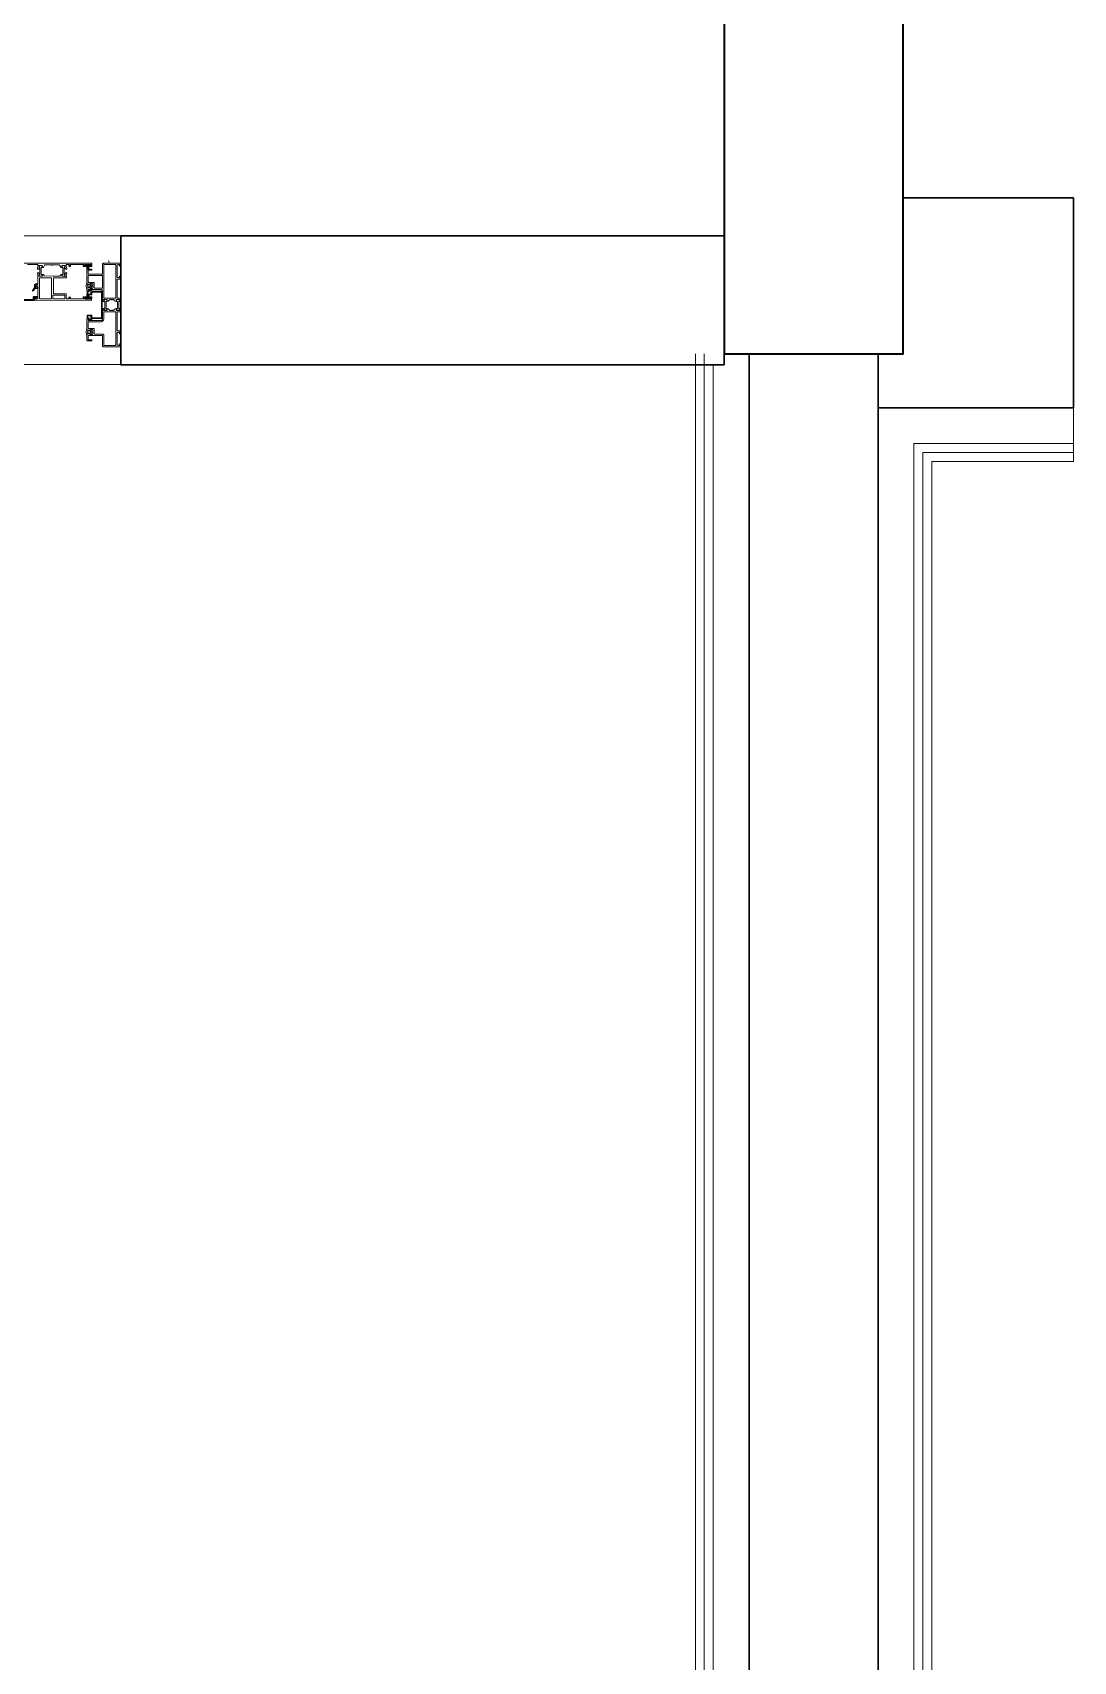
# Model space of a CAD drawing. Header units: centimetres. Extents: x 118932 to 154602, y -32682 to -23521.
# Drawn here: x 128234.3 to 128379.6, y -29769 to -29541.5 of the extents above; entities that cross this region are included whole.
import ezdxf

# ---------------------------------------------------------------- set-up
doc = ezdxf.new("R2010")
doc.units = ezdxf.units.CM
doc.header["$LTSCALE"] = 50
doc.header["$MEASUREMENT"] = 0
for name, color, linetype, lineweight, true_color in [('GEN_01_TA_Kolon', 7, 'Continuous', 35, 0xd05d28), ('GEN_02_TF_Pencere', 7, 'Continuous', 9, 0x6093ac), ('GEN_05_ML_Alçıpan_giydirme', 7, 'Continuous', 18, 0x7ebab5), ('GEN_05_ML_Mermer', 7, 'Continuous', 9, 0x9d8692), ('KALACAK DUVARLAR', 7, 'Continuous', 30, 0x005387), ('ÖRÜLECEK DUVARLAR', 7, 'Continuous', 30, 0xfaca30)]:
    doc.layers.add(name, color=color, linetype=linetype, lineweight=lineweight, true_color=true_color)

# ---------------------------------------------------------------- blocks, each defined once
blk = doc.blocks.new('LEVEL -1_B BLOK_KOLON')
at = {"layer": 'GEN_01_TA_Kolon', "elevation": 0, "flags": 128}
blk.add_lwpolyline([(54222.91, 8002.15), (54197.91, 8002.15), (54197.91, 7905.18), (54222.91, 7905.18), (54222.91, 8002.15), (54197.91, 8002.15), (54197.91, 7905.18), (54222.91, 7905.18)], close=True, dxfattribs=at)
blk.add_lwpolyline([(54222.91, 8002.15), (54197.91, 8002.15), (54197.91, 7905.18), (54222.91, 7905.18), (54222.91, 8002.15), (54197.91, 8002.15), (54197.91, 7905.18), (54222.91, 7905.18)], close=True, dxfattribs=at)
blk = doc.blocks.new('PP_Level-1_Bblok_YeniDuvarlar')
at = {"layer": 'GEN_05_ML_Alçıpan_giydirme', "elevation": 0}
for points in [[(897.54, 597.71), (895.04, 597.71), (895.04, 690.79), (1130.04, 690.79), (1130.04, 1086.2)], [(896.29, 597.71), (896.29, 689.54), (1131.29, 689.54), (1131.29, 1086.2)], [(897.54, 597.71), (897.54, 688.29), (1132.54, 688.29), (1132.54, 1084.66)], [(1170.54, 517.71), (1170.54, 520.21), (1163.04, 520.21), (1163.04, 1071.17), (1182.82, 1071.17), (1182.82, 1078.67)], [(1170.54, 517.71), (1160.54, 517.71), (1160.54, 1073.67), (1182.82, 1073.67)], [(1170.54, 518.96), (1161.79, 518.96), (1161.79, 1072.42), (1182.82, 1072.42)]]:
    blk.add_lwpolyline(points, dxfattribs=at)
blk = doc.blocks.new('KALACAK DUVALAR LEVEL -1 B BLOK')
at = {"layer": 'KALACAK DUVARLAR', "elevation": 0}
blk.add_lwpolyline([(-600.94, 801.94), (-600.94, 809.48), (-597.43, 809.48), (-597.43, 831.28), (-573.66, 831.28), (-573.66, 801.94)], close=True, dxfattribs=at)
at = {"layer": 'KALACAK DUVARLAR', "flags": 128}
blk.add_lwpolyline([(-600.94, 270.98), (-600.94, 269.48), (-600.94, 809.48), (-618.94, 809.48), (-618.94, 406.57), (-853.94, 406.57), (-853.94, 325.09), (-853.94, 320.98), (-840.94, 320.98), (-840.94, 393.57), (-618.94, 393.57), (-618.94, 269.48)], dxfattribs=at)
blk = doc.blocks.new('ÖRÜLECEK DUVAR LEVEL -1 B BLOK')
at = {"layer": 'ÖRÜLECEK DUVARLAR', "elevation": 0}
blk.add_lwpolyline([(-477.42, 406.59), (-393.2, 406.59), (-393.2, 388.59), (-477.42, 388.59)], close=True, dxfattribs=at)
blk = doc.blocks.new('P7_')
at = {"layer": 'GEN_02_TF_Pencere', "linetype": 'Continuous'}
for p, q in [((163478.97, -16166.05, 0), (163478.97, -16166.56, 0)), ((163478.99, -16166.05, 0), (163478.99, -16166.56, 0)), ((163479.01, -16166.05, 0), (163479.01, -16166.56, 0)), ((163479.03, -16166.05, 0), (163479.03, -16166.56, 0)), ((163479.05, -16166.05, 0), (163479.05, -16166.56, 0)), ((163479.07, -16166.05, 0), (163479.07, -16166.56, 0)), ((163479.09, -16166.05, 0), (163479.09, -16166.56, 0)), ((163479.11, -16166.05, 0), (163479.11, -16166.56, 0)), ((163479.13, -16166.05, 0), (163479.13, -16166.56, 0)), ((163479.15, -16166.05, 0), (163479.15, -16166.56, 0)), ((163479.17, -16166.05, 0), (163479.17, -16166.56, 0)), ((163479.19, -16166.05, 0), (163479.19, -16166.56, 0)), ((163479.21, -16166.05, 0), (163479.21, -16166.56, 0)), ((163479.23, -16166.05, 0), (163479.23, -16166.56, 0)), ((163479.25, -16166.05, 0), (163479.25, -16166.56, 0)), ((163479.27, -16166.05, 0), (163479.27, -16166.56, 0)), ((163478.97, -16170.46, 0), (163478.97, -16169.95, 0)), ((163478.99, -16170.46, 0), (163478.99, -16169.95, 0)), ((163479.01, -16170.46, 0), (163479.01, -16169.95, 0)), ((163479.03, -16170.46, 0), (163479.03, -16169.95, 0)), ((163479.05, -16170.46, 0), (163479.05, -16169.95, 0)), ((163479.07, -16170.46, 0), (163479.07, -16169.95, 0)), ((163479.09, -16170.46, 0), (163479.09, -16169.95, 0)), ((163479.11, -16170.46, 0), (163479.11, -16169.95, 0)), ((163479.13, -16170.46, 0), (163479.13, -16169.95, 0)), ((163479.15, -16170.46, 0), (163479.15, -16169.95, 0)), ((163479.17, -16170.46, 0), (163479.17, -16169.95, 0)), ((163479.19, -16170.46, 0), (163479.19, -16169.95, 0)), ((163479.21, -16170.46, 0), (163479.21, -16169.95, 0)), ((163479.23, -16170.46, 0), (163479.23, -16169.95, 0)), ((163479.25, -16170.46, 0), (163479.25, -16169.95, 0)), ((163479.27, -16170.46, 0), (163479.27, -16169.95, 0))]:
    blk.add_line(p, q, dxfattribs=at)
at = {"layer": 'GEN_02_TF_Pencere', "elevation": 0}
for points in [[(163470.7, -16165.85), (163472.12, -16165.85, -0.414214), (163472.15, -16165.88), (163472.15, -16166.15), (163472.08, -16166.41, 0.700075), (163472.18, -16166.49), (163472.2, -16166.48), (163472.37, -16166.3, 0.617785), (163472.36, -16166.24, -0.283333), (163472.33, -16166.22), (163472.28, -16166.04), (163472.28, -16166.02, -0.673162), (163472.33, -16166, 0.202354), (163472.36, -16166.01), (163472.74, -16166.01, -0.415901), (163472.77, -16166.04), (163472.77, -16166.06, -0.137872), (163472.77, -16166.07), (163472.68, -16166.23, 0.585714), (163472.69, -16166.26), (163472.83, -16166.26, 0.30109), (163472.92, -16166.21), (163473.08, -16165.95, -0.261413), (163473.16, -16165.9), (163473.99, -16165.9), (163474.01, -16165.94), (163474.03, -16165.9), (163474.09, -16165.9, 1), (163474.15, -16165.9), (163474.23, -16165.9, 1), (163474.29, -16165.9), (163475.08, -16165.9, -0.261413), (163475.16, -16165.95), (163475.32, -16166.21, 0.261381), (163475.41, -16166.26), (163475.55, -16166.26, 0.585524), (163475.56, -16166.23), (163475.47, -16166.07, -0.137707), (163475.47, -16166.06), (163475.47, -16166.04, -0.414214), (163475.5, -16166.01), (163475.88, -16166.01, 0.202488), (163475.91, -16166, -0.673126), (163475.96, -16166.02), (163475.96, -16166.04), (163475.91, -16166.22, -0.283536), (163475.88, -16166.24, 0.617796), (163475.87, -16166.3), (163476.04, -16166.48), (163476.06, -16166.49, 0.700399), (163476.16, -16166.41), (163476.1, -16166.15), (163476.1, -16165.88, -0.414214), (163476.13, -16165.85), (163476.45, -16165.85, -0.414214), (163476.48, -16165.88), (163476.48, -16166.09, 0.414214), (163476.51, -16166.12), (163476.67, -16166.12, 0.414214), (163476.7, -16166.09), (163476.7, -16166.03, 0.414214), (163476.67, -16166), (163476.6, -16166), (163476.6, -16165.85), (163478.6, -16165.85), (163478.6, -16166), (163478.5, -16166, 0.414214), (163478.47, -16166.03), (163478.47, -16166.1, 0.414214), (163478.52, -16166.15), (163478.83, -16166.15, 0.414214), (163478.9, -16166.08, 0.414214), (163478.87, -16166.05), (163478.79, -16166.05, -0.414214), (163478.74, -16166), (163478.74, -16165.88, -0.414214), (163478.79, -16165.83), (163479.46, -16165.83, -0.414214), (163479.51, -16165.88), (163479.51, -16166, -0.414214), (163479.46, -16166.05), (163479.38, -16166.05, 0.414214), (163479.35, -16166.08, 0.414214), (163479.42, -16166.15), (163479.62, -16166.15, 0.414214), (163479.65, -16166.12), (163479.65, -16165.68, 0.414214), (163479.62, -16165.65), (163479.62, -16165.65), (163469.68, -16165.65, 0.414214)], [(163469.7, -16170.86), (163471.62, -16170.86, 0.41421), (163471.65, -16170.83), (163471.65, -16170.77, 0.41421), (163471.62, -16170.74), (163471.6, -16170.74), (163471.6, -16170.44), (163471.87, -16170.44), (163471.89, -16170.47, 0.414213), (163471.93, -16170.49), (163472.1, -16170.39, 0.767327), (163472.08, -16170.32), (163471.58, -16170.32, 0.414213), (163471.48, -16170.42), (163471.48, -16170.69, -0.414213), (163471.43, -16170.74), (163469.84, -16170.74, -0.414213)], [(163471.36, -16169.56, 0.197358), (163471.57, -16169.43), (163471.67, -16169.28, -0.244575), (163471.82, -16169.2), (163472.1, -16169.2, 0.767327), (163472.13, -16169.1), (163471.93, -16168.98, 0.577351), (163471.89, -16169.01), (163471.89, -16169.08), (163471.82, -16169.08, 0.244575), (163471.58, -16169.21), (163471.47, -16169.36, -0.197358), (163471.34, -16169.44, 0.168624)]]:
    blk.add_lwpolyline(points, format="xyb", dxfattribs=at)
for points in [[(163483.22, -16167.88), (163483.22, -16170.51, 0.414214), (163483.25, -16170.54), (163483.69, -16170.54, -0.414214), (163483.72, -16170.57), (163483.72, -16170.85), (163483.72, -16171.01), (163483.48, -16171.03, -0.957329), (163483.47, -16170.99, 0.267761), (163483.49, -16170.98), (163483.55, -16170.82, 0.843081), (163483.54, -16170.76), (163483.08, -16170.76, 0.577366), (163483.06, -16170.81), (163483.15, -16170.96, 0.182697), (163483.16, -16170.97, -0.849744), (163483.15, -16171.01), (163483.06, -16171.01, -0.267944), (163482.8, -16170.86), (163482.77, -16170.81, 0.267966), (163482.69, -16170.76), (163482.6, -16170.76, -1), (163482.54, -16170.76), (163482.46, -16170.76, -1), (163482.4, -16170.76), (163482.34, -16170.76), (163482.32, -16170.8), (163482.3, -16170.76), (163482.17, -16170.76, 0.267964), (163482.09, -16170.81), (163482.06, -16170.86, -0.267944), (163481.8, -16171.01), (163481.71, -16171.01, -0.849637), (163481.7, -16170.97, 0.182928), (163481.71, -16170.96), (163481.8, -16170.81, 0.577366), (163481.78, -16170.76), (163481.33, -16170.76, 0.843087), (163481.32, -16170.82), (163481.37, -16170.98, 0.268123), (163481.39, -16170.99, -0.957545), (163481.38, -16171.03), (163481.08, -16171.01, -0.493156), (163481.07, -16170.98), (163481.1, -16170.9, -0.312805), (163481.12, -16170.88, 0.41134), (163481.15, -16170.85), (163481.15, -16169.55, 0.414214), (163480.95, -16169.35), (163479.17, -16169.35, 0.414214), (163479.14, -16169.38), (163479.19, -16169.52, -0.414214), (163479.16, -16169.55), (163479.02, -16169.55, -0.414214), (163478.99, -16169.52), (163478.99, -16169.17, -0.399096), (163479.04, -16169.12), (163479.42, -16169.1, -0.429495), (163479.45, -16169.13), (163479.45, -16169.15, 0.414214), (163479.5, -16169.2), (163479.7, -16169.2, 0.414214), (163479.8, -16169.1), (163479.8, -16168.6, 0.414214), (163479.7, -16168.5), (163479.5, -16168.5, 0.414214), (163479.45, -16168.55), (163479.45, -16168.57, -0.429487), (163479.42, -16168.6), (163479.04, -16168.58, -0.399104), (163478.99, -16168.53), (163478.99, -16166.58, -0.414214), (163479.09, -16166.48), (163479.62, -16166.48, -0.414214), (163479.65, -16166.51), (163479.65, -16166.6, -0.400696), (163479.62, -16166.63), (163479.18, -16166.65, 0.400696), (163479.15, -16166.68), (163479.15, -16167.19, 0.414214), (163479.18, -16167.22), (163481.12, -16167.22, 0.414214), (163481.15, -16167.19), (163481.15, -16165.83, -0.414214), (163481.3, -16165.68), (163483.69, -16165.68, -0.414214), (163483.72, -16165.71), (163483.72, -16165.93, -0.414214), (163483.57, -16166.08), (163483.54, -16166.08, -0.414214), (163483.52, -16166.06), (163483.52, -16166.01, -0.36604), (163483.54, -16165.98, 0.365984), (163483.57, -16165.95), (163483.57, -16165.86, 0.414214), (163483.54, -16165.83), (163483.43, -16165.83, 0.367429), (163483.4, -16165.86, -0.364526), (163483.37, -16165.88), (163483.25, -16165.88, 0.414214), (163483.22, -16165.91), (163483.22, -16166.75), (163483.19, -16166.78), (163483.22, -16166.81), (163483.22, -16167.65, 0.414214), (163483.25, -16167.68), (163483.37, -16167.68, -0.364526), (163483.4, -16167.71, 0.367429), (163483.43, -16167.73), (163483.54, -16167.73, 0.414214), (163483.57, -16167.7), (163483.57, -16167.61, 0.365984), (163483.54, -16167.58, -0.36604), (163483.52, -16167.55), (163483.52, -16167.5, -0.414214), (163483.54, -16167.48), (163483.57, -16167.48, -0.414214), (163483.72, -16167.63), (163483.72, -16167.8, -0.414214), (163483.64, -16167.88), (163483.22, -16167.88)], [(163471.67, -16170.85), (163479.61, -16170.86, 0.198912), (163479.64, -16170.85, 0.198912), (163479.64, -16170.83), (163479.65, -16170.39, 0.414214), (163479.62, -16170.36), (163479.42, -16170.36, 0.414214), (163479.35, -16170.43, 0.414214), (163479.38, -16170.46), (163479.46, -16170.46, -0.414214), (163479.51, -16170.51), (163479.51, -16170.63, -0.414214), (163479.46, -16170.68), (163478.79, -16170.68, -0.414214), (163478.74, -16170.63), (163478.74, -16170.51, -0.414214), (163478.79, -16170.46), (163478.87, -16170.46, 0.414214), (163478.9, -16170.43, 0.414214), (163478.83, -16170.36), (163478.52, -16170.36, 0.414214), (163478.47, -16170.41), (163478.47, -16170.48, 0.414214), (163478.5, -16170.51), (163478.6, -16170.51), (163478.6, -16170.66), (163476.6, -16170.66), (163476.6, -16170.51), (163476.67, -16170.51, 0.414214), (163476.7, -16170.48), (163476.7, -16170.42, 0.414214), (163476.67, -16170.39), (163476.51, -16170.39, 0.414214), (163476.48, -16170.42), (163476.48, -16170.63, -0.414214), (163476.45, -16170.66), (163476.1, -16170.66), (163476.1, -16169.96, 0.414213), (163476.07, -16169.93), (163474.3, -16169.93), (163474.3, -16168.85), (163474.27, -16168.82), (163474.3, -16168.79), (163474.3, -16167.71), (163476.05, -16167.71, 0.414277), (163476.15, -16167.61), (163476.15, -16167.57, 0.339312), (163476.13, -16167.55), (163476.11, -16167.55, -0.339802), (163476.1, -16167.53), (163476.1, -16167.34), (163476.17, -16167.08, 0.700085), (163476.06, -16167), (163476.04, -16167.02), (163475.87, -16167.19, 0.617948), (163475.89, -16167.25, -0.283637), (163475.91, -16167.27), (163475.96, -16167.46), (163475.96, -16167.47, -0.673161), (163475.91, -16167.5, 0.202488), (163475.89, -16167.49), (163475.5, -16167.49, -0.414214), (163475.47, -16167.46), (163475.47, -16167.43, -0.137872), (163475.47, -16167.42), (163475.57, -16167.27, 0.585524), (163475.55, -16167.24), (163475.41, -16167.24, 0.261413), (163475.32, -16167.28), (163475.25, -16167.41, -0.261413), (163475.16, -16167.46), (163474.25, -16167.46), (163473.08, -16167.45, -0.261413), (163473, -16167.41), (163472.92, -16167.28, 0.261413), (163472.84, -16167.23), (163472.69, -16167.23, 0.585524), (163472.68, -16167.27), (163472.77, -16167.42, -0.137872), (163472.77, -16167.43), (163472.77, -16167.45, -0.414214), (163472.74, -16167.48), (163472.36, -16167.48, 0.202488), (163472.34, -16167.49, -0.673161), (163472.28, -16167.47), (163472.28, -16167.45), (163472.34, -16167.27, -0.283637), (163472.36, -16167.25, 0.617948), (163472.37, -16167.19), (163472.2, -16167.02), (163472.19, -16167, 0.700085), (163472.08, -16167.08), (163472.15, -16167.34), (163472.15, -16168.62, -0.414214), (163472.12, -16168.65), (163471.98, -16168.65, -0.414214), (163471.95, -16168.62), (163471.95, -16168.53, 0.463003), (163471.91, -16168.5, 0.372825), (163471.83, -16168.6), (163471.83, -16168.62, -0.414214), (163471.8, -16168.65), (163471.73, -16168.65, 0.414214), (163471.65, -16168.73), (163471.65, -16168.9, 0.414214), (163471.8, -16169.05), (163471.82, -16169.05, 0.414214), (163471.85, -16169.02), (163471.85, -16168.98, 0.380812), (163471.82, -16168.95, -0.365977), (163471.8, -16168.92), (163471.8, -16168.83, -0.414214), (163471.83, -16168.8), (163471.94, -16168.8, -0.365977), (163471.97, -16168.83, 0.369187), (163472, -16168.85), (163472.12, -16168.85, -0.414214), (163472.15, -16168.88), (163472.15, -16169.72), (163472.18, -16169.75), (163472.15, -16169.78), (163472.15, -16170.62, -0.414214), (163472.12, -16170.65), (163471.99, -16170.65, 0.365995), (163471.96, -16170.68, -0.365977), (163471.94, -16170.7), (163471.83, -16170.7, -0.414214), (163471.8, -16170.67), (163471.8, -16170.58, -0.374045), (163471.82, -16170.55, 0.366034), (163471.85, -16170.53), (163471.85, -16170.48, 0.414214), (163471.82, -16170.45), (163471.8, -16170.45, 0.414214), (163471.65, -16170.6), (163471.64, -16170.82, 0.414214), (163471.67, -16170.85)], [(163472.61, -16167.17), (163472.61, -16166.32, -0.131653), (163472.63, -16166.26), (163472.73, -16166.08), (163472.73, -16166.04, 0.414213), (163472.69, -16166), (163472.35, -16166, 0.414214), (163472.31, -16166.04), (163472.31, -16166.08), (163472.42, -16166.26, -0.131652), (163472.43, -16166.32), (163472.43, -16167.17, -0.131652), (163472.42, -16167.23), (163472.31, -16167.41), (163472.31, -16167.44, 0.414214), (163472.35, -16167.48), (163472.69, -16167.48, 0.414213), (163472.73, -16167.44), (163472.73, -16167.41), (163472.63, -16167.23, -0.131652), (163472.61, -16167.17)], [(163475.61, -16167.17), (163475.61, -16166.32, 0.131653), (163475.59, -16166.26), (163475.49, -16166.08), (163475.49, -16166.05, -0.414213), (163475.53, -16166.01), (163475.87, -16166.01, -0.414214), (163475.91, -16166.05), (163475.91, -16166.08), (163475.81, -16166.26, 0.131652), (163475.79, -16166.32), (163475.79, -16167.17, 0.131652), (163475.81, -16167.23), (163475.91, -16167.41), (163475.91, -16167.45, -0.414214), (163475.87, -16167.49), (163475.53, -16167.49, -0.414213), (163475.49, -16167.45), (163475.49, -16167.41), (163475.59, -16167.23, 0.131652), (163475.61, -16167.17)], [(163481.15, -16169.12), (163481.15, -16167.43, 0.414189), (163481.12, -16167.4), (163479.2, -16167.4, 0.414238), (163479.17, -16167.43), (163479.17, -16168.32, 0.414214), (163479.2, -16168.35), (163479.9, -16168.35, -0.414214), (163480, -16168.45), (163480, -16169.05, 0.414214), (163480.1, -16169.15), (163481.12, -16169.15, 0.414214), (163481.15, -16169.12)], [(163474.22, -16170.13, -0.198912), (163474.25, -16170.13), (163475.87, -16170.13, -0.414214), (163475.9, -16170.16), (163475.9, -16170.63, -0.414214), (163475.87, -16170.66), (163474.25, -16170.66, -0.414214), (163474.22, -16170.63), (163474.22, -16170.16, -0.198912), (163474.22, -16170.13)], [(163478.99, -16168.41, 0.064394), (163478.91, -16168.62, 0.064394), (163478.88, -16168.84, 0.129325), (163478.99, -16169.27), (163478.99, -16169.12, -0.399528), (163479.02, -16169.09), (163479.44, -16169.07, -0.414214), (163479.47, -16169.1), (163479.47, -16169.13, 0.414214), (163479.5, -16169.16), (163479.5, -16169.16, 0.295923), (163479.59, -16169.1, 0.104809), (163479.65, -16168.84, 0.104809), (163479.59, -16168.58, 0.295923), (163479.5, -16168.52), (163479.5, -16168.52, 0.414214), (163479.47, -16168.55), (163479.47, -16168.58, -0.414214), (163479.44, -16168.61), (163479.02, -16168.59, -0.399528), (163478.99, -16168.56), (163478.99, -16168.41)], [(163479.65, -16169.39, 0.198912), (163479.64, -16169.37, 0.198912), (163479.62, -16169.36), (163479.21, -16169.36, 0.518649), (163479.18, -16169.4), (163479.22, -16169.52, -0.518649), (163479.19, -16169.56), (163479.03, -16169.56, 0.414214), (163479, -16169.59), (163479, -16170.05, 0.414214), (163479.03, -16170.08), (163479.62, -16170.08, 0.414214), (163479.65, -16170.05), (163479.65, -16169.71), (163481, -16169.71), (163481, -16171.49), (163481, -16173.28), (163479.65, -16173.28), (163479.65, -16172.94, 0.414214), (163479.62, -16172.91), (163479.03, -16172.91, 0.414214), (163479, -16172.94), (163479, -16173.4, 0.414214), (163479.03, -16173.43), (163479.19, -16173.43, -0.518649), (163479.22, -16173.47), (163479.18, -16173.59, 0.518649), (163479.21, -16173.63), (163479.62, -16173.63, 0.414214), (163479.65, -16173.6), (163479.65, -16173.43, -0.414214), (163479.68, -16173.4), (163481.09, -16173.4, 0.414214), (163481.12, -16173.37), (163481.12, -16171.49), (163481.12, -16169.62, 0.414214), (163481.09, -16169.59), (163479.68, -16169.59, -0.414214), (163479.65, -16169.56), (163479.65, -16169.39)], [(163479.14, -16168.7), (163479.46, -16168.71, -0.337036), (163479.49, -16168.74, -0.054259), (163479.5, -16168.84, -0.054259), (163479.49, -16168.95, -0.337036), (163479.46, -16168.97), (163479.14, -16168.99, -0.32284), (163479.11, -16168.97, -0.093955), (163479.08, -16168.84, -0.093955), (163479.11, -16168.72, -0.32284), (163479.14, -16168.7)], [(163479.54, -16169.49, -0.190395), (163479.55, -16169.51), (163479.55, -16169.95, -0.414214), (163479.52, -16169.98), (163479.13, -16169.98, -0.414214), (163479.1, -16169.95), (163479.1, -16169.69, -0.414214), (163479.13, -16169.66), (163479.17, -16169.66, 0.505029), (163479.31, -16169.47), (163479.52, -16169.48, -0.190395), (163479.54, -16169.49)], [(163483.69, -16177.33), (163481.3, -16177.33, -0.414214), (163481.15, -16177.18), (163481.15, -16175.81, 0.414214), (163481.12, -16175.78), (163479.18, -16175.78, 0.414214), (163479.15, -16175.81), (163479.15, -16176.32, 0.400696), (163479.18, -16176.35), (163479.62, -16176.38, -0.400696), (163479.65, -16176.41), (163479.65, -16176.5, -0.414214), (163479.62, -16176.53), (163479.09, -16176.53, -0.414214), (163478.99, -16176.43), (163478.99, -16175.6, -0.399104), (163479.04, -16175.55), (163479.42, -16175.53, -0.429487), (163479.45, -16175.56), (163479.45, -16175.58, 0.414214), (163479.5, -16175.63), (163479.7, -16175.63, 0.414214), (163479.8, -16175.53), (163479.8, -16175.03, 0.414214), (163479.7, -16174.93), (163479.5, -16174.93, 0.414214), (163479.45, -16174.98), (163479.45, -16175, -0.429495), (163479.42, -16175.03), (163479.04, -16175.02, -0.399096), (163478.99, -16174.97), (163478.99, -16173.49, -0.414214), (163479.02, -16173.46), (163479.16, -16173.46, -0.518649), (163479.19, -16173.5), (163479.15, -16173.62, 0.518649), (163479.18, -16173.66), (163480.95, -16173.66, 0.414214), (163481.15, -16173.46), (163481.15, -16172.16, 0.41134), (163481.12, -16172.13, -0.312805), (163481.1, -16172.11), (163481.07, -16172.03, -0.493156), (163481.08, -16172), (163481.38, -16171.98, -0.957545), (163481.39, -16172.02, 0.268123), (163481.37, -16172.03), (163481.32, -16172.19, 0.843087), (163481.33, -16172.25), (163481.78, -16172.25, 0.577366), (163481.8, -16172.2), (163481.71, -16172.04, 0.182928), (163481.7, -16172.03, -0.849637), (163481.71, -16172), (163481.8, -16172, -0.267944), (163482.06, -16172.15), (163482.09, -16172.2, 0.267964), (163482.17, -16172.25), (163482.3, -16172.25), (163482.32, -16172.21), (163482.34, -16172.25), (163482.4, -16172.25, -1), (163482.46, -16172.25), (163482.54, -16172.25, -1), (163482.6, -16172.25), (163482.69, -16172.25, 0.267966), (163482.77, -16172.2), (163482.8, -16172.15, -0.267944), (163483.06, -16172), (163483.15, -16172, -0.849744), (163483.16, -16172.03, 0.182697), (163483.15, -16172.04), (163483.06, -16172.2, 0.577366), (163483.08, -16172.25), (163483.54, -16172.25, 0.843081), (163483.55, -16172.19), (163483.49, -16172.03, 0.267761), (163483.47, -16172.02, -0.957329), (163483.48, -16171.98), (163483.72, -16172), (163483.72, -16172.16), (163483.72, -16172.43, -0.414214), (163483.69, -16172.46), (163483.25, -16172.46, 0.414214), (163483.22, -16172.49), (163483.22, -16175.13), (163483.64, -16175.13, -0.414214), (163483.72, -16175.21), (163483.72, -16175.38, -0.414214), (163483.57, -16175.53), (163483.54, -16175.53, -0.414214), (163483.52, -16175.51), (163483.52, -16175.45, -0.36604), (163483.54, -16175.42, 0.365984), (163483.57, -16175.4), (163483.57, -16175.31, 0.414214), (163483.54, -16175.28), (163483.43, -16175.28, 0.367429), (163483.4, -16175.3, -0.364526), (163483.37, -16175.33), (163483.25, -16175.33, 0.414214), (163483.22, -16175.36), (163483.22, -16176.2), (163483.19, -16176.23), (163483.22, -16176.26), (163483.22, -16177.1, 0.414214), (163483.25, -16177.13), (163483.37, -16177.13, -0.364526), (163483.4, -16177.15, 0.367429), (163483.43, -16177.18), (163483.54, -16177.18, 0.414214), (163483.57, -16177.15), (163483.57, -16177.06, 0.365984), (163483.54, -16177.03, -0.36604), (163483.52, -16177), (163483.52, -16176.95, -0.414214), (163483.54, -16176.93), (163483.57, -16176.93, -0.414214), (163483.72, -16177.08), (163483.72, -16177.3, -0.414214), (163483.69, -16177.33)], [(163481.33, -16177.15), (163483.04, -16177.15), (163483.04, -16172.46), (163481.33, -16172.46), (163481.33, -16173.46, -0.414214), (163480.95, -16173.84), (163479.2, -16173.84, 0.414214), (163479.17, -16173.87), (163479.17, -16174.75, 0.414214), (163479.2, -16174.78), (163479.9, -16174.78, -0.414214), (163480, -16174.88), (163480, -16175.48, 0.414214), (163480.1, -16175.58), (163481.23, -16175.58, -0.414214), (163481.33, -16175.68), (163481.33, -16177.15)], [(163481.66, -16171.93), (163481.66, -16171.08, -0.131652), (163481.67, -16171.02), (163481.78, -16170.84), (163481.78, -16170.8, 0.414214), (163481.74, -16170.76), (163481.4, -16170.76, 0.414214), (163481.36, -16170.8), (163481.36, -16170.84), (163481.46, -16171.02, -0.131652), (163481.48, -16171.08), (163481.48, -16171.93, -0.131652), (163481.46, -16171.99), (163481.36, -16172.17), (163481.36, -16172.2, 0.414214), (163481.4, -16172.24), (163481.74, -16172.24, 0.414214), (163481.78, -16172.2), (163481.78, -16172.17), (163481.67, -16171.99, -0.131652), (163481.66, -16171.93)], [(163483.42, -16171.93), (163483.42, -16171.08, -0.131652), (163483.43, -16171.02), (163483.54, -16170.84), (163483.54, -16170.8, 0.414214), (163483.5, -16170.76), (163483.16, -16170.76, 0.414214), (163483.12, -16170.8), (163483.12, -16170.84), (163483.22, -16171.02, -0.131652), (163483.24, -16171.08), (163483.24, -16171.93, -0.131652), (163483.22, -16171.99), (163483.12, -16172.17), (163483.12, -16172.2, 0.414214), (163483.16, -16172.24), (163483.5, -16172.24, 0.414214), (163483.54, -16172.2), (163483.54, -16172.17), (163483.43, -16171.99, -0.131652), (163483.42, -16171.93)], [(163478.99, -16174.85, 0.064394), (163478.91, -16175.06, 0.064394), (163478.88, -16175.28, 0.129325), (163478.99, -16175.71), (163478.99, -16175.56, -0.399528), (163479.02, -16175.53), (163479.44, -16175.51, -0.414214), (163479.47, -16175.54), (163479.47, -16175.57, 0.414214), (163479.5, -16175.6), (163479.5, -16175.6, 0.295923), (163479.59, -16175.54, 0.104809), (163479.65, -16175.28, 0.104809), (163479.59, -16175.02, 0.295923), (163479.5, -16174.96), (163479.5, -16174.96, 0.414214), (163479.47, -16174.99), (163479.47, -16175.02, -0.414214), (163479.44, -16175.05), (163479.02, -16175.03, -0.399528), (163478.99, -16175), (163478.99, -16174.85)], [(163479.55, -16173.04), (163479.55, -16173.48, -0.395113), (163479.52, -16173.51), (163479.31, -16173.52, 0.505029), (163479.17, -16173.33), (163479.13, -16173.33, -0.414214), (163479.1, -16173.3), (163479.1, -16173.04, -0.414214), (163479.13, -16173.01), (163479.52, -16173.01, -0.414214), (163479.55, -16173.04)], [(163479.14, -16175.13), (163479.46, -16175.15, -0.337036), (163479.49, -16175.17, -0.054259), (163479.5, -16175.28, -0.054259), (163479.49, -16175.38, -0.337036), (163479.46, -16175.41), (163479.14, -16175.42, -0.32284), (163479.11, -16175.4, -0.093955), (163479.08, -16175.28, -0.093955), (163479.11, -16175.15, -0.32284), (163479.14, -16175.13)]]:
    blk.add_lwpolyline(points, format="xyb", close=True, dxfattribs=at)
for points in [[(163474.06, -16170.66), (163472.35, -16170.65), (163472.35, -16167.7), (163474.06, -16167.71), (163474.06, -16170.66)], [(163483.04, -16170.54), (163483.04, -16165.86), (163481.33, -16165.86), (163481.33, -16170.54), (163483.04, -16170.54)]]:
    blk.add_lwpolyline(points, close=True, dxfattribs=at)
at = {"layer": 'GEN_02_TF_Pencere', "linetype": 'Continuous', "elevation": 0}
for points in [[(163478.78, -16166.05), (163479.46, -16166.05), (163479.46, -16165.96), (163478.78, -16165.96), (163478.78, -16166.05)], [(163479.46, -16170.46), (163478.78, -16170.46), (163478.78, -16170.55), (163479.46, -16170.55), (163479.46, -16170.46)]]:
    blk.add_lwpolyline(points, close=True, dxfattribs=at)
at = {"layer": 'GEN_02_TF_Pencere'}
blk.add_arc((163481.74, -16165.48, 0), 0.332, 322.1442, 37.8558, dxfattribs=at)
at = {"layer": 'GEN_05_ML_Mermer', "elevation": 0}
blk.add_lwpolyline([(163483.72, -16179.82), (163288.72, -16179.82), (163288.72, -16161.83), (163483.72, -16161.83)], close=True, dxfattribs=at)
blk = doc.blocks.new('DOGRAMA LEVEL -1 B BLOK')
at = {"layer": 'GEN_05_ML_Alçıpan_giydirme', "color": 1}
blk.add_blockref('P7_', (-163909.48, 17459.96, 0), dxfattribs=at)

msp = doc.modelspace()

# ---------------------------------------------------------------- block references
for name, p in [('ÖRÜLECEK DUVAR LEVEL -1 B BLOK', (128724.02, -29976.45)), ('LEVEL -1_B BLOK_KOLON', (74132.92, -37491.52)), ('KALACAK DUVALAR LEVEL -1 B BLOK', (128953.26, -30395.83, 0)), ('PP_Level-1_Bblok_YeniDuvarlar', (127196.78, -30672.55, 0)), ('DOGRAMA LEVEL -1 B BLOK', (128672.37, -30867.97))]:
    msp.add_blockref(name, p)

doc.saveas('drawing.dxf')
